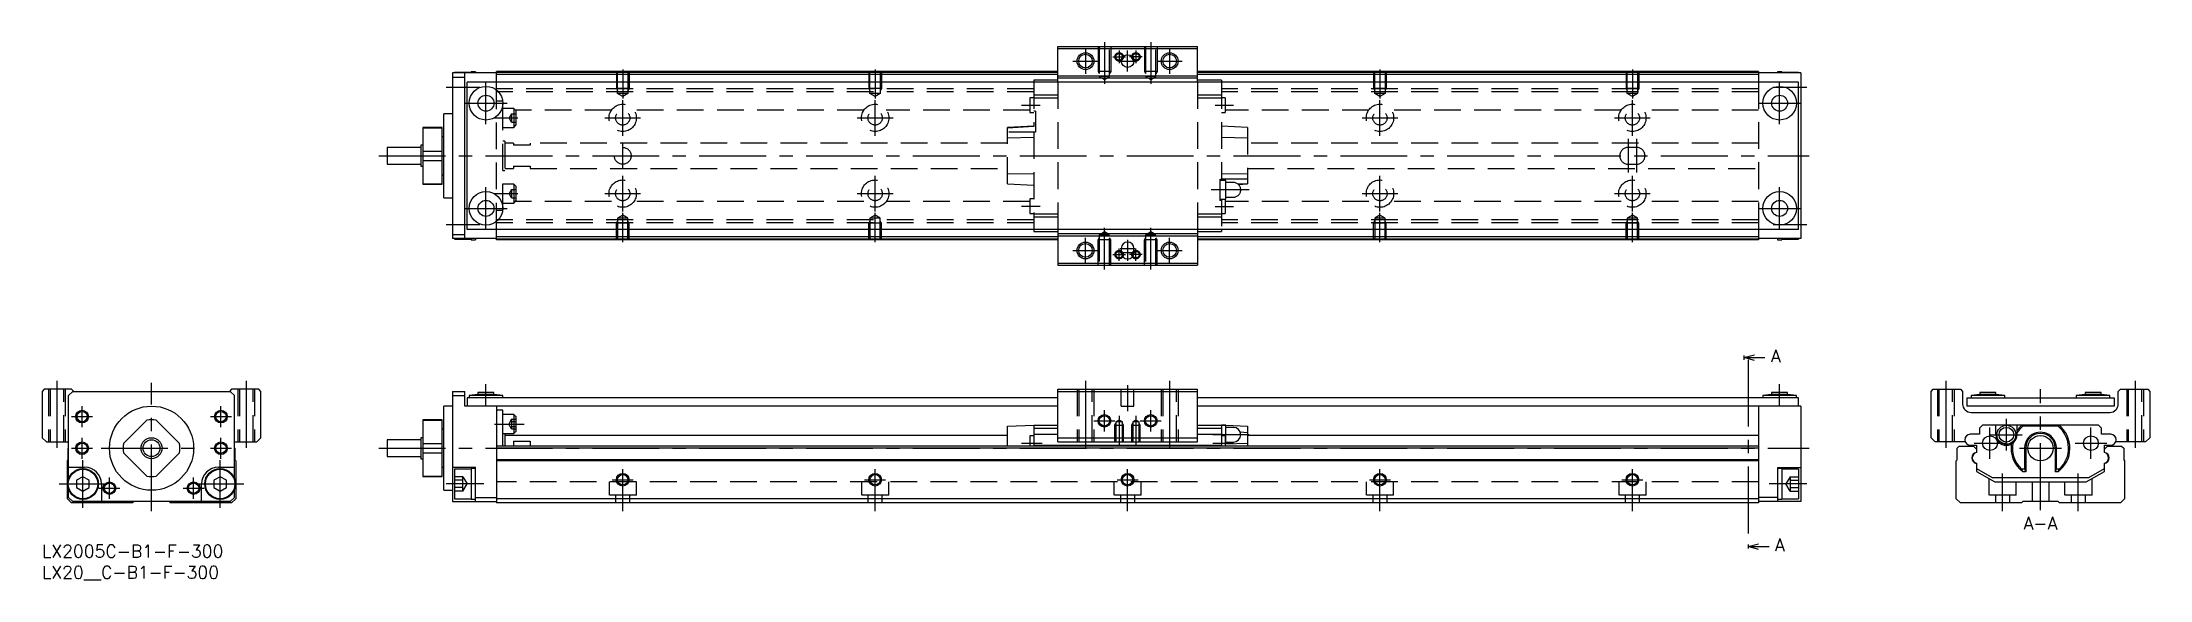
# Model space of a CAD drawing. Extents: x 0 to 501, y -8 to 119.
import ezdxf

# ---------------------------------------------------------------- set-up
doc = ezdxf.new("R2010")
doc.units = 0
doc.header["$LTSCALE"] = 0.5
doc.linetypes.add('CENTER', pattern=[50.8, 31.75, -6.35, 6.35, -6.35])
doc.linetypes.add('DASHED', pattern=[19.05, 12.7, -6.35])
doc.layers.get('0').update_dxf_attribs({"linetype": 'CONTINUOUS'})
for name, color, linetype in [('MSM_CENTER', 1, 'CENTER'), ('MSM_CONTINUOUS', 7, 'CONTINUOUS'), ('MSM_DASHED', 4, 'DASHED'), ('MSM_NARROW', 5, 'CONTINUOUS'), ('MSM_PART_NUMBER', 7, 'CONTINUOUS')]:
    doc.layers.add(name, color=color, linetype=linetype)
doc.styles.get("Standard").update_dxf_attribs({"font": 'txt.shx', "height": 1, "bigfont": 'bigfont.shx'})

# ---------------------------------------------------------------- blocks, each defined once
blk = doc.blocks.new('*U2')
at = {"layer": 'MSM_PART_NUMBER'}
blk.add_text('LX2005C-B1-F-300', height=3, dxfattribs=at).set_placement((0, -3))
blk = doc.blocks.new('*U3')
at = {"layer": 'MSM_PART_NUMBER'}
blk.add_text('LX20__C-B1-F-300', height=3, dxfattribs=at).set_placement((0, -8))

msp = doc.modelspace()

# ---------------------------------------------------------------- linework, layer by layer
for p, q in [((235.7, 110.5), (235.7, 110)), ((280.3, 110.5), (280.3, 110)), ((235.7, 75), (235.7, 74.5)), ((280.3, 75), (280.3, 74.5))]:
    msp.add_line(p, q)
at = {"layer": 'MSM_CENTER'}
for p, q in [((248, 118), (248, 112)), ((252.5, 119.5), (252.5, 109.59)), ((254.5, 116), (257.5, 116)), ((256, 117.5), (256, 114.5)), ((258, 112.5), (258, 117.5)), ((261.5, 116), (258.5, 116)), ((260, 117.5), (260, 114.5)), ((263.5, 119.5), (263.5, 109.59)), ((268, 118), (268, 112)), ((138, 113), (138, 106.09)), ((198, 113), (198, 106.09)), ((245, 115), (251, 115)), ((256, 115), (260, 115)), ((265, 115), (271, 115)), ((318, 113), (318, 106.09)), ((378, 113), (378, 106.09)), ((96, 108.8), (104, 108.8)), ((105.5, 100), (105.5, 110)), ((138, 97.25), (138, 105.75)), ((198, 97.25), (198, 105.75)), ((318, 97.25), (318, 105.75)), ((378, 97.25), (378, 105.75)), ((411.5, 108.8), (419.5, 108.8)), ((413, 100), (413, 110)), ((100.5, 105), (110.5, 105)), ((107.5, 101.5), (113.1, 101.5)), ((133.75, 101.5), (142.25, 101.5)), ((193.75, 101.5), (202.25, 101.5)), ((232.8, 104.5), (237.2, 104.5)), ((278.8, 104.5), (283.2, 104.5)), ((313.75, 101.5), (322.25, 101.5)), ((373.75, 101.5), (382.25, 101.5)), ((408, 105), (418, 105)), ((138, 89.5), (138, 95.5)), ((377, 96.5), (377, 88.5)), ((379, 96.5), (379, 88.5)), ((80, 92.5), (420, 92.5)), ((138, 79.25), (138, 87.75)), ((198, 79.25), (198, 87.75)), ((318, 79.25), (318, 87.75)), ((378, 79.25), (378, 87.75)), ((105.5, 75), (105.5, 85)), ((107.5, 83.5), (113.1, 83.5)), ((133.75, 83.5), (142.25, 83.5)), ((193.75, 83.5), (202.25, 83.5)), ((232.8, 80.5), (237.2, 80.5)), ((286.9, 84.4), (277.9, 84.4)), ((278.8, 80.45), (283.2, 80.45)), ((313.75, 83.5), (322.25, 83.5)), ((373.75, 83.5), (382.25, 83.5)), ((413, 75), (413, 85)), ((96, 76.2), (104, 76.2)), ((100.5, 80), (110.5, 80)), ((138, 72), (138, 78.91)), ((198, 72), (198, 78.91)), ((252.5, 65.5), (252.5, 75.41)), ((263.5, 65.5), (263.5, 75.41)), ((318, 72), (318, 78.91)), ((378, 72), (378, 78.91)), ((408, 80), (418, 80)), ((411.5, 76.2), (419.5, 76.2)), ((248, 67), (248, 73)), ((256, 67.5), (256, 70.5)), ((256.25, 70.5), (259.75, 70.5)), ((258, 72.5), (258, 67.5)), ((260, 67.5), (260, 70.5)), ((268, 67), (268, 73)), ((245, 70), (251, 70)), ((254.5, 69), (257.5, 69)), ((256.25, 69.5), (259.75, 69.5)), ((261.5, 69), (258.5, 69)), ((265, 70), (271, 70)), ((405.5, 44.04), (405.5, 0.13)), ((3.5, 39), (3.5, 22.5)), ((26, 8), (26, 38.5)), ((48.5, 39), (48.5, 22.5)), ((105.5, 33), (105.5, 38.2)), ((248, 39), (248, 22.5)), ((258, 38), (258, 31.8)), ((268, 39), (268, 22.5)), ((413, 33), (413, 38.2)), ((452.5, 39), (452.5, 22.5)), ((475, 8.3), (475, 37)), ((497.5, 39), (497.5, 22.5)), ((7, 30.5), (12, 30.5)), ((9.5, 28), (9.5, 33)), ((40, 30.5), (45, 30.5)), ((42.5, 28), (42.5, 33)), ((252.5, 27), (252.5, 32)), ((256, 30.7), (256, 23.5)), ((260, 30.7), (260, 23.5)), ((263.5, 27), (263.5, 32)), ((9.5, 20.5), (9.5, 25.5)), ((42.5, 20.5), (42.5, 25.5)), ((107.5, 28.75), (114.6, 28.75)), ((250, 29.5), (255, 29.5)), ((261, 29.5), (266, 29.5)), ((286.9, 26.2), (278.3, 26.2)), ((463, 20.45), (463, 27.95)), ((463.15, 26.2), (470.65, 26.2)), ((466.9, 22.45), (466.9, 29.95)), ((487, 20.45), (487, 27.95)), ((7, 23), (12, 23)), ((9.7, 8.85), (9.7, 20.15)), ((14, 23), (38, 23)), ((40, 23), (45, 23)), ((42.3, 8.85), (42.3, 20.15)), ((80, 23), (420, 23)), ((232.8, 24.2), (237.7, 24.2)), ((278.3, 24.2), (283.2, 24.2)), ((459.25, 24.2), (466.75, 24.2)), ((470, 23), (480, 23)), ((483.25, 24.2), (490.75, 24.2)), ((16, 11), (16, 16)), ((36, 11), (36, 16)), ((135.5, 15.5), (140.5, 15.5)), ((138, 8), (138, 18)), ((195.5, 15.5), (200.5, 15.5)), ((198, 8), (198, 18)), ((255.5, 15.5), (260.5, 15.5)), ((258, 8), (258, 18)), ((315.5, 15.5), (320.5, 15.5)), ((318, 8), (318, 18)), ((375.5, 15.5), (380.5, 15.5)), ((378, 8), (378, 18)), ((466, 8), (466, 17)), ((484, 8), (484, 17)), ((4.05, 14.5), (15.35, 14.5)), ((13.5, 13.5), (18.5, 13.5)), ((33.5, 13.5), (38.5, 13.5)), ((36.65, 14.5), (47.95, 14.5)), ((105, 14.5), (96, 14.5)), ((419.5, 14.5), (410.5, 14.5))]:
    msp.add_line(p, q, dxfattribs=at)
at = {"layer": 'MSM_CONTINUOUS'}
for p, q in [((241.4, 118.5), (274.6, 118.5)), ((241.4, 110), (241.4, 118.5)), ((241.4, 118), (274.6, 118)), ((274.6, 110), (274.6, 118.5)), ((108, 112.2), (97.5, 112.2)), ((97.5, 112.2), (97.5, 72.8)), ((97.5, 111.2), (100.5, 111.2)), ((98, 112.3), (98, 112.2)), ((102, 112.3), (98, 112.3)), ((100.5, 72.8), (100.5, 112.2)), ((102, 112.45), (102, 112.2)), ((103, 112.45), (102, 112.45)), ((103, 112.45), (103, 112.2)), ((241.4, 112.5), (108, 112.5)), ((108, 110), (108, 112.5)), ((241.4, 112.3), (108, 112.3)), ((241.4, 111.8), (108, 111.8)), ((241.4, 110.5), (235.7, 110.5)), ((241.4, 111.5), (274.6, 111.5)), ((241.4, 111), (274.6, 111)), ((408, 112.5), (274.6, 112.5)), ((408, 112.3), (274.6, 112.3)), ((408, 111.8), (274.6, 111.8)), ((280.3, 110.5), (274.6, 110.5)), ((408, 112.5), (408, 110)), ((418, 112.2), (408, 112.2)), ((413.5, 112.45), (412.5, 112.45)), ((412.5, 112.45), (412.5, 112.2)), ((413.5, 112.45), (413.5, 112.2)), ((417.5, 112.3), (413.5, 112.3)), ((417.5, 112.3), (417.5, 112.2)), ((418, 112.2), (418, 72.8)), ((417.5, 110), (101, 110)), ((101, 75), (101, 110)), ((417.5, 75), (417.5, 110)), ((97.5, 102.5), (95.5, 102.5)), ((95.5, 82.5), (95.5, 102.5)), ((95.1, 99.25), (90.5, 99.25)), ((90.5, 99.25), (90.5, 85.75)), ((90.5, 99.16), (95.1, 99.16)), ((95.1, 85.75), (95.1, 99.25)), ((95.5, 97), (95.1, 97)), ((82, 94.5), (82, 90.5)), ((90, 94.5), (82, 94.5)), ((82, 90.5), (90, 90.5)), ((90, 95), (90, 90)), ((90.5, 95), (90, 95)), ((90.5, 93.62), (95.1, 93.62)), ((90.5, 91.38), (95.1, 91.38)), ((90, 90), (90.5, 90)), ((90.5, 85.84), (95.1, 85.84)), ((90.5, 85.75), (95.1, 85.75)), ((95.1, 88), (95.5, 88)), ((95.5, 82.5), (97.5, 82.5)), ((97.5, 73.8), (100.5, 73.8)), ((108, 72.8), (97.5, 72.8)), ((98, 72.8), (98, 72.7)), ((98, 72.7), (102, 72.7)), ((417.5, 75), (101, 75)), ((102, 72.8), (102, 72.55)), ((102, 72.55), (103, 72.55)), ((103, 72.8), (103, 72.55)), ((108, 72.5), (108, 75)), ((241.4, 73.2), (108, 73.2)), ((241.4, 72.7), (108, 72.7)), ((241.4, 72.5), (108, 72.5)), ((235.7, 74.5), (241.4, 74.5)), ((241.4, 75), (241.4, 66.5)), ((241.4, 74), (274.6, 74)), ((241.4, 73.5), (274.6, 73.5)), ((256.5, 70.5), (256.5, 69.5)), ((259.5, 69.5), (259.5, 70.5)), ((274.6, 75), (274.6, 66.5)), ((274.6, 74.5), (280.3, 74.5)), ((408, 73.2), (274.6, 73.2)), ((408, 72.7), (274.6, 72.7)), ((408, 72.5), (274.6, 72.5)), ((408, 75), (408, 72.5)), ((418, 72.8), (408, 72.8)), ((412.5, 72.8), (412.5, 72.55)), ((412.5, 72.55), (413.5, 72.55)), ((413.5, 72.8), (413.5, 72.55)), ((413.5, 72.7), (417.5, 72.7)), ((417.5, 72.8), (417.5, 72.7)), ((241.4, 67), (274.6, 67)), ((241.4, 66.5), (274.6, 66.5)), ((404.5, 44.54), (407, 45.21)), ((404.5, 45.04), (404.5, 44.04)), ((407, 43.87), (404.5, 44.54)), ((404.5, 44.54), (409.5, 44.54)), ((0.5, 37), (0, 36.5)), ((0, 36.5), (0, 25.5)), ((7, 37), (0.5, 37)), ((6.3, 35.5), (7.3, 36.5)), ((6.3, 15.83), (6.3, 35.5)), ((7.5, 36.5), (7, 37)), ((7.3, 36.5), (44.7, 36.5)), ((45, 37), (44.5, 36.5)), ((44.7, 36.5), (45.7, 35.5)), ((51.5, 37), (45, 37)), ((45.7, 15.83), (45.7, 35.5)), ((52, 36.5), (51.5, 37)), ((52, 25.5), (52, 36.5)), ((97.5, 36.5), (97.5, 10.3)), ((97.5, 36.5), (100.5, 36.5)), ((97.5, 35.5), (100.5, 35.5)), ((100.5, 33), (100.5, 36.5)), ((103.6, 35.8), (101.5, 35.55)), ((109.5, 35.55), (101.5, 35.55)), ((101.5, 35.55), (101.5, 35)), ((103.6, 36.2), (103.6, 35.8)), ((107.4, 36.2), (103.6, 36.2)), ((107.4, 35.8), (103.6, 35.8)), ((107.4, 35.8), (107.4, 36.2)), ((109.5, 35.55), (107.4, 35.8)), ((109.5, 35), (109.5, 35.55)), ((241.4, 37), (274.6, 37)), ((241.4, 24.5), (241.4, 37)), ((241.4, 36.5), (274.6, 36.5)), ((274.6, 24.5), (274.6, 37)), ((411.1, 35.8), (409, 35.55)), ((409, 35.55), (409, 35)), ((417, 35.55), (409, 35.55)), ((411.1, 36.2), (411.1, 35.8)), ((414.9, 36.2), (411.1, 36.2)), ((414.9, 35.8), (411.1, 35.8)), ((414.9, 35.8), (414.9, 36.2)), ((417, 35.55), (414.9, 35.8)), ((417, 35), (417, 35.55)), ((449, 36.5), (449.5, 37)), ((449, 25.5), (449, 36.5)), ((449.5, 37), (456, 37)), ((456, 37), (456.5, 36.5)), ((456.5, 36.5), (456.5, 33.5)), ((460.6, 35.8), (458.5, 35.55)), ((466.5, 35.55), (458.5, 35.55)), ((458.5, 35.55), (458.5, 35)), ((464.4, 36.2), (460.6, 36.2)), ((460.6, 36.2), (460.6, 35.8)), ((464.4, 35.8), (460.6, 35.8)), ((464.4, 35.8), (464.4, 36.2)), ((466.5, 35.55), (464.4, 35.8)), ((466.5, 35), (466.5, 35.55)), ((485.6, 35.8), (483.5, 35.55)), ((491.5, 35.55), (483.5, 35.55)), ((483.5, 35.55), (483.5, 35)), ((489.4, 36.2), (485.6, 36.2)), ((485.6, 36.2), (485.6, 35.8)), ((489.4, 35.8), (485.6, 35.8)), ((489.4, 35.8), (489.4, 36.2)), ((491.5, 35.55), (489.4, 35.8)), ((491.5, 35), (491.5, 35.55)), ((493.5, 36.5), (494, 37)), ((493.5, 33.5), (493.5, 36.5)), ((494, 37), (500.5, 37)), ((500.5, 37), (501, 36.5)), ((501, 36.5), (501, 25.5)), ((97.5, 33), (95.5, 33)), ((95.5, 13), (95.5, 33)), ((241.4, 33), (100.5, 33)), ((241.4, 35), (101, 35)), ((101, 35), (101, 33)), ((108, 33), (108, 10)), ((109.5, 32), (108, 32)), ((109.5, 23.5), (109.5, 32)), ((112.1, 31), (109.5, 31)), ((112.6, 30.5), (112.1, 31)), ((112.1, 31), (112.1, 26.5)), ((112.6, 30.5), (112.6, 27)), ((417.5, 35), (274.6, 35)), ((418, 33), (274.6, 33)), ((408, 33), (408, 10)), ((417.5, 33), (417.5, 35)), ((418, 33), (418, 10.3)), ((457.5, 35), (492.5, 35)), ((457.5, 35), (457.5, 33)), ((492.5, 33), (457.5, 33)), ((458.5, 31.5), (491.5, 31.5)), ((492.5, 35), (492.5, 33)), ((0, 25.5), (1, 24.5)), ((19.34, 24.12), (24.88, 29.66)), ((27.12, 29.66), (32.66, 24.12)), ((51, 24.5), (52, 25.5)), ((90.5, 25.5), (90, 25.5)), ((90, 25.5), (90, 20.5)), ((95.1, 29.75), (90.5, 29.75)), ((90.5, 29.75), (90.5, 16.25)), ((90.5, 29.66), (95.1, 29.66)), ((95.1, 16.25), (95.1, 29.75)), ((95.5, 27.5), (95.1, 27.5)), ((109.5, 26.5), (112.1, 26.5)), ((110, 26.5), (110, 23.5)), ((229.5, 26), (110, 26)), ((112.1, 26.5), (112.6, 27)), ((229.5, 28.2), (235.7, 28.5)), ((229.5, 23.5), (229.5, 28.2)), ((235.7, 25.95), (234.8, 25.95)), ((234.8, 25.95), (234.8, 23.5)), ((235.7, 28.5), (241.4, 28.5)), ((235.7, 28.5), (235.7, 23.5)), ((235.7, 27.79), (241.4, 27.79)), ((235.7, 26.3), (241.4, 26.3)), ((241.4, 25.5), (274.6, 25.5)), ((274.6, 28.5), (280.3, 28.5)), ((274.6, 27.79), (280.3, 27.79)), ((274.6, 26.3), (280.3, 26.3)), ((280.3, 28.5), (281.32, 28.45)), ((280.3, 28.5), (280.3, 23.5)), ((281.4, 28.45), (280.3, 28.45)), ((281.2, 25.95), (280.3, 25.95)), ((281.2, 25.95), (281.2, 23.5)), ((281.4, 28.45), (286.5, 28.2)), ((281.4, 23.95), (281.4, 28.45)), ((283.15, 27.95), (281.4, 27.95)), ((286.5, 26.63), (284.8, 26.79)), ((286.5, 28.2), (286.5, 23.5)), ((408, 26), (286.5, 26)), ((450, 24.5), (449, 25.5)), ((460.5, 26.3), (458.3, 26.3)), ((461.21, 28.5), (460.5, 27.79)), ((460.5, 27.79), (460.5, 26.3)), ((488.79, 28.5), (461.21, 28.5)), ((464.4, 26.2), (464.4, 28.5)), ((469.4, 28.5), (469.4, 26.2)), ((470.67, 28.5), (470.81, 28.2)), ((479.19, 28.2), (470.81, 28.2)), ((479.19, 28.2), (479.33, 28.5)), ((489.5, 27.79), (488.79, 28.5)), ((489.5, 26.3), (489.5, 27.79)), ((491.7, 26.3), (489.5, 26.3)), ((501, 25.5), (500, 24.5)), ((1, 24.5), (6.3, 24.5)), ((6, 20), (6.2, 20.2)), ((6.2, 23), (6.3, 23.1)), ((6.2, 20.2), (6.2, 23)), ((24.88, 16.34), (19.34, 21.88)), ((32.66, 21.88), (27.12, 16.34)), ((45.7, 24.5), (51, 24.5)), ((45.7, 23.1), (45.8, 23)), ((45.8, 23), (45.8, 20.2)), ((45.8, 20.2), (46, 20)), ((90, 25), (82, 25)), ((82, 25), (82, 21)), ((82, 21), (90, 21)), ((90, 20.5), (90.5, 20.5)), ((90.5, 24.12), (95.1, 24.12)), ((90.5, 21.88), (95.1, 21.88)), ((408, 23.5), (108, 23.5)), ((408, 23), (108, 23)), ((408, 20.2), (108, 20.2)), ((112, 24.66), (116, 24.66)), ((112, 24.66), (112, 23.5)), ((116, 24.66), (116, 23.5)), ((235.7, 23.7), (280.3, 23.7)), ((241.4, 24.5), (274.6, 24.5)), ((281.2, 23.95), (281.4, 23.95)), ((281.4, 24.45), (283.15, 24.45)), ((281.4, 24.03), (286.5, 24.23)), ((457.1, 24.5), (450, 24.5)), ((455, 20), (455.2, 20.2)), ((455.2, 23), (455.7, 23.5)), ((455.2, 20.2), (455.2, 23)), ((455.7, 23.5), (459.1, 23.5)), ((458.3, 23.7), (459.8, 23.7)), ((459.1, 23.5), (459.8, 22.8)), ((459.8, 23.7), (459.8, 21.96)), ((471.21, 22.68), (471.21, 18.04)), ((471.5, 23), (471.5, 17.38)), ((478.5, 23), (478.5, 17.38)), ((478.79, 18.04), (478.79, 22.68)), ((490.2, 23.7), (491.7, 23.7)), ((490.2, 21.96), (490.2, 23.7)), ((490.2, 22.8), (490.9, 23.5)), ((490.9, 23.5), (494.3, 23.5)), ((500, 24.5), (492.9, 24.5)), ((494.3, 23.5), (494.8, 23)), ((494.8, 23), (494.8, 20.2)), ((494.8, 20.2), (495, 20)), ((6, 11), (6, 20)), ((6.3, 18.5), (10.1, 18.5)), ((9.7, 16.23), (8.2, 15.37)), ((8.2, 15.37), (8.2, 13.63)), ((11.2, 15.37), (9.7, 16.23)), ((11.2, 13.63), (11.2, 15.37)), ((42.3, 16.23), (40.8, 15.37)), ((40.8, 15.37), (40.8, 13.63)), ((41.9, 18.5), (45.7, 18.5)), ((43.8, 15.37), (42.3, 16.23)), ((43.8, 13.63), (43.8, 15.37)), ((46, 20), (46, 11)), ((90.5, 16.34), (95.1, 16.34)), ((90.5, 16.25), (95.1, 16.25)), ((95.1, 18.5), (95.5, 18.5)), ((97.5, 18.5), (103, 18.5)), ((102, 18), (98, 18)), ((98, 18), (98, 11)), ((103, 18.15), (102, 18.15)), ((102, 18.15), (102, 10.85)), ((103, 10.3), (103, 18.5)), ((408, 20), (108, 20)), ((418, 18.3), (412.5, 18.3)), ((412.5, 18.3), (412.5, 10.3)), ((413.5, 18.15), (412.5, 18.15)), ((413.5, 18.15), (413.5, 10.85)), ((417.5, 18), (413.5, 18)), ((417.5, 18), (417.5, 11)), ((455, 11), (455, 20)), ((459.8, 19.44), (459.8, 17.5)), ((459.8, 18.16), (463.54, 16)), ((459.8, 17.5), (464.13, 15)), ((463.54, 16), (486.46, 16)), ((471.21, 18.04), (470.53, 18.04)), ((471.5, 17.38), (470.83, 17.38)), ((471.21, 18.04), (471.5, 17.38)), ((478.5, 17.38), (478.79, 18.04)), ((479.17, 17.38), (478.5, 17.38)), ((479.47, 18.04), (478.79, 18.04)), ((485.87, 15), (490.2, 17.5)), ((486.46, 16), (490.2, 18.16)), ((490.2, 17.5), (490.2, 19.44)), ((495, 20), (495, 11)), ((7, 10), (6, 11)), ((6.3, 11.3), (6.3, 13.17)), ((6.3, 11.3), (7.3, 10.3)), ((44.7, 10.3), (7.3, 10.3)), ((8.2, 13.63), (9.7, 12.77)), ((9.7, 12.77), (11.2, 13.63)), ((14.1, 14.5), (14.1, 10.3)), ((21.8, 10.3), (21.5, 10)), ((30.5, 10), (30.2, 10.3)), ((37.9, 10.3), (37.9, 14.5)), ((40.8, 13.63), (42.3, 12.77)), ((42.3, 12.77), (43.8, 13.63)), ((44.7, 10.3), (45.7, 11.3)), ((46, 11), (45, 10)), ((45.7, 11.3), (45.7, 13.17)), ((95.5, 13), (97.5, 13)), ((97.5, 10.3), (108, 10.3)), ((98, 11), (102, 11)), ((102, 10.85), (103, 10.85)), ((103, 11.3), (108, 11.3)), ((408, 11), (108, 11)), ((412.5, 11.3), (408, 11.3)), ((418, 10.3), (408, 10.3)), ((412.5, 10.85), (413.5, 10.85)), ((413.5, 11), (417.5, 11)), ((456, 10), (455, 11)), ((464.13, 15), (485.87, 15)), ((470.8, 10.3), (470.5, 10)), ((479.2, 10.3), (470.8, 10.3)), ((479.5, 10), (479.2, 10.3)), ((495, 11), (494, 10)), ((21.5, 10), (7, 10)), ((45, 10), (30.5, 10)), ((408, 10), (108, 10)), ((470.5, 10), (456, 10)), ((494, 10), (479.5, 10)), ((405.5, -0.37), (408, 0.3)), ((405.5, 0.13), (405.5, -0.87)), ((408, -1.04), (405.5, -0.37)), ((405.5, -0.37), (410.5, -0.37))]:
    msp.add_line(p, q, dxfattribs=at)
for centre, radius in [((248, 115), 1.62), ((258, 115), 1.5), ((268, 115), 1.62), ((105.5, 105), 4), ((105.5, 105), 1.9), ((413, 105), 4), ((413, 105), 1.9), ((105.5, 80), 4), ((105.5, 80), 1.9), ((413, 80), 4), ((413, 80), 1.9), ((248, 70), 1.62), ((268, 70), 1.62), ((9.5, 30.5), 1.23), ((26, 23), 10), ((42.5, 30.5), 1.23), ((252.5, 29.5), 1.23), ((263.5, 29.5), 1.23), ((26, 23), 2.5), ((463, 24.2), 1.75), ((466.9, 26.2), 2.25), ((466.9, 26.2), 1.75), ((475, 23), 3), ((487, 24.2), 1.75), ((9.5, 23), 1.23), ((26, 23), 2), ((42.5, 23), 1.23), ((9.7, 14.5), 3.65), ((9.7, 14.5), 3.5), ((42.3, 14.5), 3.65), ((42.3, 14.5), 3.5), ((138, 15.5), 1.23), ((198, 15.5), 1.23), ((258, 15.5), 1.23), ((318, 15.5), 1.23), ((378, 15.5), 1.23), ((16, 13.5), 1.23), ((36, 13.5), 1.23)]:
    msp.add_circle(centre, radius, dxfattribs=at)
for centre, radius, start, end in [((258, 70.5), 1.5, 0, 180), ((258, 69.5), 1.5, 180, 0), ((458.5, 33.5), 2, 180, 270), ((491.5, 33.5), 2, 270, 0), ((26, 23), 6.75, 80.4309, 99.5691), ((283.15, 26.2), 1.75, 270, 90), ((458.3, 25), 1.3, 90, 270), ((466.9, 26.2), 2.5, 180, 0), ((475, 23), 7, 128.2132, 143.1301), ((475, 23), 6.68, 128.8735, 147.0286), ((475, 23), 3.8, 355.1074, 184.8926), ((475, 23), 3.5, 0, 180), ((475, 23), 7, 306.5962, 51.7868), ((475, 23), 6.68, 312.0402, 51.1265), ((491.7, 25), 1.3, 270, 90), ((26, 23), 6.75, 170.4309, 189.5691), ((26, 23), 6.75, 350.4309, 9.5691), ((460, 20.7), 1.32, 98.7147, 261.2853), ((460.1, 20.7), 1.3, 103.3424, 256.6576), ((475, 23), 7, 171.8617, 233.4038), ((475, 23), 6.68, 169.3812, 227.9598), ((490, 20.7), 1.32, 278.7147, 81.2853), ((489.9, 20.7), 1.3, 283.3424, 76.6576), ((10.1, 14.5), 4, 0, 90), ((26, 23), 6.75, 260.4309, 279.5691), ((41.9, 14.5), 4, 90, 180), ((476.07, 20.13), 5.92, 200.6125, 207.6426), ((468.81, 22.42), 11.52, 334.0671, 337.6778)]:
    msp.add_arc(centre, radius, start, end, dxfattribs=at)
at = {"layer": 'MSM_DASHED'}
for p, q in [((251, 118.5), (251, 112.5)), ((251.27, 118.5), (251.27, 111.3)), ((253.73, 111.3), (253.73, 118.5)), ((254, 118.5), (254, 112.5)), ((262, 118.5), (262, 112.5)), ((262.27, 118.5), (262.27, 111.3)), ((264.73, 111.3), (264.73, 118.5)), ((265, 118.5), (265, 112.5)), ((136.5, 112.5), (136.5, 108.5)), ((136.77, 107.3), (136.77, 112.5)), ((139.23, 112.5), (139.23, 107.3)), ((139.5, 112.5), (139.5, 108.5)), ((196.5, 112.5), (196.5, 108.5)), ((196.77, 107.3), (196.77, 112.5)), ((199.23, 112.5), (199.23, 107.3)), ((199.5, 112.5), (199.5, 108.5)), ((254, 112.5), (251, 112.5)), ((251, 112.5), (251.27, 112.03)), ((251.27, 111.3), (252.5, 110.59)), ((253.73, 111.3), (251.27, 111.3)), ((252.5, 110.59), (253.73, 111.3)), ((254, 112.5), (253.73, 112.03)), ((265, 112.5), (262, 112.5)), ((262, 112.5), (262.27, 112.03)), ((262.27, 111.3), (263.5, 110.59)), ((264.73, 111.3), (262.27, 111.3)), ((263.5, 110.59), (264.73, 111.3)), ((265, 112.5), (264.73, 112.03)), ((316.5, 112.5), (316.5, 108.5)), ((316.77, 107.3), (316.77, 112.5)), ((319.23, 112.5), (319.23, 107.3)), ((319.5, 112.5), (319.5, 108.5)), ((376.5, 112.5), (376.5, 108.5)), ((376.77, 107.3), (376.77, 112.5)), ((379.23, 112.5), (379.23, 107.3)), ((379.5, 112.5), (379.5, 108.5)), ((108, 75), (108, 110)), ((235.7, 108.4), (108, 108.4)), ((235.7, 107.7), (108, 107.7)), ((109.5, 105.5), (108, 105.5)), ((109.5, 79.5), (109.5, 105.5)), ((139.5, 108.5), (136.5, 108.5)), ((136.5, 108.5), (136.77, 108.03)), ((139.23, 107.3), (136.77, 107.3)), ((138, 106.59), (136.77, 107.3)), ((139.23, 107.3), (138, 106.59)), ((139.5, 108.5), (139.23, 108.03)), ((196.5, 108.5), (196.77, 108.03)), ((199.5, 108.5), (196.5, 108.5)), ((199.23, 107.3), (196.77, 107.3)), ((198, 106.59), (196.77, 107.3)), ((199.23, 107.3), (198, 106.59)), ((199.5, 108.5), (199.23, 108.03)), ((234.8, 106.25), (234.8, 102.75)), ((235.7, 106.25), (234.8, 106.25)), ((235.7, 110), (235.7, 99.43)), ((235.7, 107), (241.4, 107)), ((235.7, 106.29), (241.4, 106.29)), ((241.4, 110), (241.4, 75)), ((274.6, 110), (274.6, 75)), ((274.6, 107), (280.3, 107)), ((274.6, 106.29), (280.3, 106.29)), ((280.3, 110), (280.3, 86.9)), ((408, 108.4), (280.3, 108.4)), ((408, 107.7), (280.3, 107.7)), ((281.2, 106.25), (280.3, 106.25)), ((281.2, 106.25), (281.2, 102.75)), ((316.5, 108.5), (316.77, 108.03)), ((319.5, 108.5), (316.5, 108.5)), ((319.23, 107.3), (316.77, 107.3)), ((318, 106.59), (316.77, 107.3)), ((319.23, 107.3), (318, 106.59)), ((319.5, 108.5), (319.23, 108.03)), ((376.5, 108.5), (376.77, 108.03)), ((379.5, 108.5), (376.5, 108.5)), ((379.23, 107.3), (376.77, 107.3)), ((378, 106.59), (376.77, 107.3)), ((379.23, 107.3), (378, 106.59)), ((379.5, 108.5), (379.23, 108.03)), ((408, 110), (408, 75)), ((112.1, 103.75), (109.5, 103.75)), ((111.6, 102.5), (111.02, 101.5)), ((111.6, 100.5), (111.02, 101.5)), ((111.6, 102.5), (111.6, 100.5)), ((111.6, 102.5), (112.6, 102.5)), ((111.6, 101.5), (112.6, 101.5)), ((111.6, 100.5), (112.6, 100.5)), ((112.1, 103.75), (112.1, 99.25)), ((112.6, 103.25), (112.1, 103.75)), ((135.34, 103.37), (112.48, 103.37)), ((112.6, 103.25), (112.6, 99.75)), ((195.34, 103.37), (140.66, 103.37)), ((234.8, 103.37), (200.66, 103.37)), ((234.8, 102.75), (235.7, 102.75)), ((236.1, 103.1), (235.7, 103.1)), ((236.1, 103.1), (236.1, 98.1)), ((280.3, 102.75), (281.2, 102.75)), ((315.34, 103.37), (281.2, 103.37)), ((375.34, 103.37), (320.66, 103.37)), ((408, 103.37), (380.66, 103.37)), ((109.5, 99.25), (112.1, 99.25)), ((110, 96), (109.5, 96)), ((110, 96), (110, 89)), ((112, 95.5), (110, 95.5)), ((112, 95.5), (112, 95)), ((112.1, 99.25), (112.6, 99.75)), ((116, 95.5), (116, 95)), ((229.5, 95.5), (116, 95.5)), ((235.7, 99.5), (229.5, 99.18)), ((235.7, 99.43), (229.5, 99.06)), ((229.5, 85.82), (229.5, 99.18)), ((236.1, 98.1), (229.5, 98.1)), ((235.7, 96.83), (229.5, 96.69)), ((235.7, 98.1), (235.7, 75)), ((286.5, 99.18), (280.3, 99.5)), ((286.5, 96.69), (280.3, 96.83)), ((286.5, 99.18), (286.5, 85.82)), ((408, 95.5), (286.5, 95.5)), ((116, 95), (112, 95)), ((379, 94.5), (377, 94.5)), ((377, 90.5), (379, 90.5)), ((109.5, 89), (110, 89)), ((112.1, 85.75), (109.5, 85.75)), ((110, 89.5), (112, 89.5)), ((112, 90), (116, 90)), ((112, 90), (112, 89.5)), ((112.6, 85.25), (112.1, 85.75)), ((112.1, 85.75), (112.1, 81.25)), ((112.6, 85.25), (112.6, 81.75)), ((116, 90), (116, 89.5)), ((116, 89.5), (229.5, 89.5)), ((229.5, 88.31), (235.7, 88.17)), ((229.5, 85.82), (235.7, 85.5)), ((286.5, 86.9), (279.9, 86.9)), ((279.9, 86.9), (279.9, 81.9)), ((281.4, 86.65), (279.9, 86.65)), ((280.3, 88.17), (286.5, 88.31)), ((281.4, 82.15), (281.4, 86.65)), ((283.15, 86.15), (281.4, 86.15)), ((284.2, 85.8), (286.5, 85.94)), ((284.31, 85.71), (286.5, 85.82)), ((286.5, 89.5), (408, 89.5)), ((109.5, 81.25), (112.1, 81.25)), ((111.6, 84.5), (111.02, 83.5)), ((111.6, 82.5), (111.02, 83.5)), ((111.6, 84.5), (112.6, 84.5)), ((111.6, 84.5), (111.6, 82.5)), ((111.6, 83.5), (112.6, 83.5)), ((111.6, 82.5), (112.6, 82.5)), ((112.1, 81.25), (112.6, 81.75)), ((135.34, 81.63), (112.48, 81.63)), ((195.34, 81.63), (140.66, 81.63)), ((234.8, 81.63), (200.66, 81.63)), ((234.8, 82.25), (234.8, 78.75)), ((235.7, 82.25), (234.8, 82.25)), ((279.9, 82.15), (281.4, 82.15)), ((280.3, 81.9), (279.9, 81.9)), ((280.3, 82.15), (280.3, 75)), ((281.2, 82.15), (281.2, 78.75)), ((315.34, 81.63), (281.2, 81.63)), ((281.4, 82.65), (283.15, 82.65)), ((375.34, 81.63), (320.66, 81.63)), ((408, 81.63), (380.66, 81.63)), ((109.5, 79.5), (108, 79.5)), ((235.7, 77.3), (108, 77.3)), ((235.7, 76.6), (108, 76.6)), ((136.5, 76.5), (136.77, 76.97)), ((139.5, 76.5), (136.5, 76.5)), ((136.5, 72.5), (136.5, 76.5)), ((138, 78.41), (136.77, 77.7)), ((136.77, 77.7), (136.77, 72.5)), ((139.23, 77.7), (136.77, 77.7)), ((139.23, 77.7), (138, 78.41)), ((139.23, 72.5), (139.23, 77.7)), ((139.5, 76.5), (139.23, 76.97)), ((139.5, 72.5), (139.5, 76.5)), ((196.5, 76.5), (196.77, 76.97)), ((199.5, 76.5), (196.5, 76.5)), ((196.5, 72.5), (196.5, 76.5)), ((198, 78.41), (196.77, 77.7)), ((199.23, 77.7), (196.77, 77.7)), ((196.77, 77.7), (196.77, 72.5)), ((199.23, 77.7), (198, 78.41)), ((199.23, 72.5), (199.23, 77.7)), ((199.5, 76.5), (199.23, 76.97)), ((199.5, 72.5), (199.5, 76.5)), ((234.8, 78.75), (235.7, 78.75)), ((235.7, 78.71), (241.4, 78.71)), ((235.7, 78), (241.4, 78)), ((274.6, 78.71), (280.3, 78.71)), ((274.6, 78), (280.3, 78)), ((280.3, 78.75), (281.2, 78.75)), ((408, 77.3), (280.3, 77.3)), ((408, 76.6), (280.3, 76.6)), ((316.5, 76.5), (316.77, 76.97)), ((319.5, 76.5), (316.5, 76.5)), ((316.5, 72.5), (316.5, 76.5)), ((318, 78.41), (316.77, 77.7)), ((319.23, 77.7), (316.77, 77.7)), ((316.77, 77.7), (316.77, 72.5)), ((319.23, 77.7), (318, 78.41)), ((319.23, 72.5), (319.23, 77.7)), ((319.5, 76.5), (319.23, 76.97)), ((319.5, 72.5), (319.5, 76.5)), ((376.5, 76.5), (376.77, 76.97)), ((379.5, 76.5), (376.5, 76.5)), ((376.5, 72.5), (376.5, 76.5)), ((378, 78.41), (376.77, 77.7)), ((379.23, 77.7), (376.77, 77.7)), ((376.77, 77.7), (376.77, 72.5)), ((379.23, 77.7), (378, 78.41)), ((379.23, 72.5), (379.23, 77.7)), ((379.5, 76.5), (379.23, 76.97)), ((379.5, 72.5), (379.5, 76.5)), ((251, 72.5), (251.27, 72.97)), ((254, 72.5), (251, 72.5)), ((251, 66.5), (251, 72.5)), ((252.5, 74.41), (251.27, 73.7)), ((253.73, 73.7), (251.27, 73.7)), ((251.27, 73.7), (251.27, 66.5)), ((253.73, 73.7), (252.5, 74.41)), ((253.73, 66.5), (253.73, 73.7)), ((254, 72.5), (253.73, 72.97)), ((254, 66.5), (254, 72.5)), ((262, 72.5), (262.27, 72.97)), ((265, 72.5), (262, 72.5)), ((262, 66.5), (262, 72.5)), ((263.5, 74.41), (262.27, 73.7)), ((264.73, 73.7), (262.27, 73.7)), ((262.27, 73.7), (262.27, 66.5)), ((264.73, 73.7), (263.5, 74.41)), ((264.73, 66.5), (264.73, 73.7)), ((265, 72.5), (264.73, 72.97)), ((265, 66.5), (265, 72.5)), ((1.5, 37), (1.5, 24.5)), ((1.88, 37), (1.88, 24.5)), ((5.12, 24.5), (5.12, 37)), ((5.5, 37), (5.5, 24.5)), ((46.5, 37), (46.5, 24.5)), ((46.88, 37), (46.88, 24.5)), ((50.12, 24.5), (50.12, 37)), ((50.5, 37), (50.5, 24.5)), ((246, 37), (246, 24.5)), ((246.38, 37), (246.38, 24.5)), ((249.62, 24.5), (249.62, 37)), ((250, 37), (250, 24.5)), ((256.5, 33), (256.5, 37)), ((259.5, 33), (259.5, 37)), ((266, 37), (266, 24.5)), ((266.38, 37), (266.38, 24.5)), ((269.62, 24.5), (269.62, 37)), ((270, 37), (270, 24.5)), ((450.5, 37), (450.5, 24.5)), ((450.88, 37), (450.88, 24.5)), ((454.12, 24.5), (454.12, 37)), ((454.5, 37), (454.5, 24.5)), ((495.5, 37), (495.5, 24.5)), ((495.88, 37), (495.88, 24.5)), ((499.12, 24.5), (499.12, 37)), ((499.5, 37), (499.5, 24.5)), ((256.5, 33), (259.5, 33)), ((111.6, 29.9), (110.93, 28.75)), ((111.6, 27.6), (110.93, 28.75)), ((111.6, 29.9), (111.6, 27.6)), ((111.6, 29.9), (112.6, 29.9)), ((111.6, 29.33), (112.6, 29.33)), ((111.6, 28.17), (112.6, 28.17)), ((111.6, 27.6), (112.6, 27.6)), ((255, 28.5), (255.22, 28.87)), ((255, 24.5), (255, 28.5)), ((255, 28.5), (257, 28.5)), ((256, 29.7), (255.22, 29.25)), ((255.22, 29.25), (255.22, 24.5)), ((256.78, 29.25), (255.22, 29.25)), ((256.78, 29.25), (256, 29.7)), ((256.78, 24.5), (256.78, 29.25)), ((257, 28.5), (256.78, 28.87)), ((257, 24.5), (257, 28.5)), ((259, 28.5), (259.22, 28.87)), ((259, 24.5), (259, 28.5)), ((259, 28.5), (261, 28.5)), ((260, 29.7), (259.22, 29.25)), ((259.22, 29.25), (259.22, 24.5)), ((260.78, 29.25), (259.22, 29.25)), ((260.78, 29.25), (260, 29.7)), ((260.78, 24.5), (260.78, 29.25)), ((261, 28.5), (260.78, 28.87)), ((261, 24.5), (261, 28.5)), ((100, 16.23), (98, 16.23)), ((100, 15.37), (98, 15.37)), ((100, 12.77), (100, 16.23)), ((100, 16.23), (101, 14.5)), ((415.5, 16.23), (414.5, 14.5)), ((415.5, 16.23), (415.5, 12.77)), ((415.5, 16.23), (417.5, 16.23)), ((415.5, 15.37), (417.5, 15.37)), ((462.75, 15.8), (462.75, 11.8)), ((487.25, 11.8), (487.25, 15.8)), ((100, 13.63), (98, 13.63)), ((100, 12.77), (98, 12.77)), ((100, 12.77), (101, 14.5)), ((408, 15), (108, 15)), ((134.75, 15), (134.75, 11.8)), ((141.25, 11.8), (134.75, 11.8)), ((136.3, 11.8), (136.3, 10)), ((139.7, 10), (139.7, 11.8)), ((141.25, 11.8), (141.25, 15)), ((194.75, 15), (194.75, 11.8)), ((201.25, 11.8), (194.75, 11.8)), ((196.3, 11.8), (196.3, 10)), ((199.7, 10), (199.7, 11.8)), ((201.25, 11.8), (201.25, 15)), ((254.75, 15), (254.75, 11.8)), ((261.25, 11.8), (254.75, 11.8)), ((256.3, 11.8), (256.3, 10)), ((259.7, 10), (259.7, 11.8)), ((261.25, 11.8), (261.25, 15)), ((314.75, 15), (314.75, 11.8)), ((321.25, 11.8), (314.75, 11.8)), ((316.3, 11.8), (316.3, 10)), ((319.7, 10), (319.7, 11.8)), ((321.25, 11.8), (321.25, 15)), ((374.75, 15), (374.75, 11.8)), ((381.25, 11.8), (374.75, 11.8)), ((376.3, 11.8), (376.3, 10)), ((379.7, 10), (379.7, 11.8)), ((381.25, 11.8), (381.25, 15)), ((415.5, 12.77), (414.5, 14.5)), ((415.5, 13.63), (417.5, 13.63)), ((415.5, 12.77), (417.5, 12.77)), ((469.25, 11.8), (462.75, 11.8)), ((464.3, 11.8), (464.3, 10)), ((467.7, 10), (467.7, 11.8)), ((469.25, 11.8), (469.25, 15)), ((473, 15), (473, 10.3)), ((477, 15), (477, 10.3)), ((480.75, 15), (480.75, 11.8)), ((487.25, 11.8), (480.75, 11.8)), ((482.3, 11.8), (482.3, 10)), ((485.7, 10), (485.7, 11.8))]:
    msp.add_line(p, q, dxfattribs=at)
for centre, radius in [((256, 116), 1), ((256, 116), 0.784), ((260, 116), 1), ((260, 116), 0.784), ((138, 101.5), 3.25), ((138, 101.5), 1.7), ((198, 101.5), 3.25), ((198, 101.5), 1.7), ((318, 101.5), 3.25), ((318, 101.5), 1.7), ((378, 101.5), 3.25), ((378, 101.5), 1.7), ((138, 92.5), 2), ((138, 83.5), 3.25), ((138, 83.5), 1.7), ((198, 83.5), 3.25), ((198, 83.5), 1.7), ((318, 83.5), 3.25), ((318, 83.5), 1.7), ((378, 83.5), 3.25), ((378, 83.5), 1.7), ((256, 69), 1), ((256, 69), 0.784), ((260, 69), 1), ((260, 69), 0.784)]:
    msp.add_circle(centre, radius, dxfattribs=at)
for centre, radius, start, end in [((377, 92.5), 2, 90, 270), ((379, 92.5), 2, 270, 90), ((283.15, 84.4), 1.75, 270, 90)]:
    msp.add_arc(centre, radius, start, end, dxfattribs=at)
at = {"layer": 'MSM_NARROW'}
for centre, radius in [((248, 115), 2), ((268, 115), 2), ((248, 70), 2), ((268, 70), 2), ((9.5, 30.5), 1.5), ((42.5, 30.5), 1.5), ((252.5, 29.5), 1.5), ((263.5, 29.5), 1.5), ((9.5, 23), 1.5), ((42.5, 23), 1.5), ((138, 15.5), 1.5), ((198, 15.5), 1.5), ((258, 15.5), 1.5), ((318, 15.5), 1.5), ((378, 15.5), 1.5), ((16, 13.5), 1.5), ((36, 13.5), 1.5)]:
    msp.add_circle(centre, radius, dxfattribs=at)

# ---------------------------------------------------------------- block references
at = {"layer": 'MSM_CONTINUOUS'}
for name in ['*U2', '*U3']:
    msp.add_blockref(name, (0, 0), dxfattribs=at)

# ---------------------------------------------------------------- texts
at = {"layer": 'MSM_PART_NUMBER'}
for s, p in [('A', (410.92, 43.41)), ('A-A', (471.01, 3.66)), ('A', (411.92, -1.5))]:
    msp.add_text(s, height=3, dxfattribs=at).set_placement(p)

doc.saveas('drawing.dxf')
